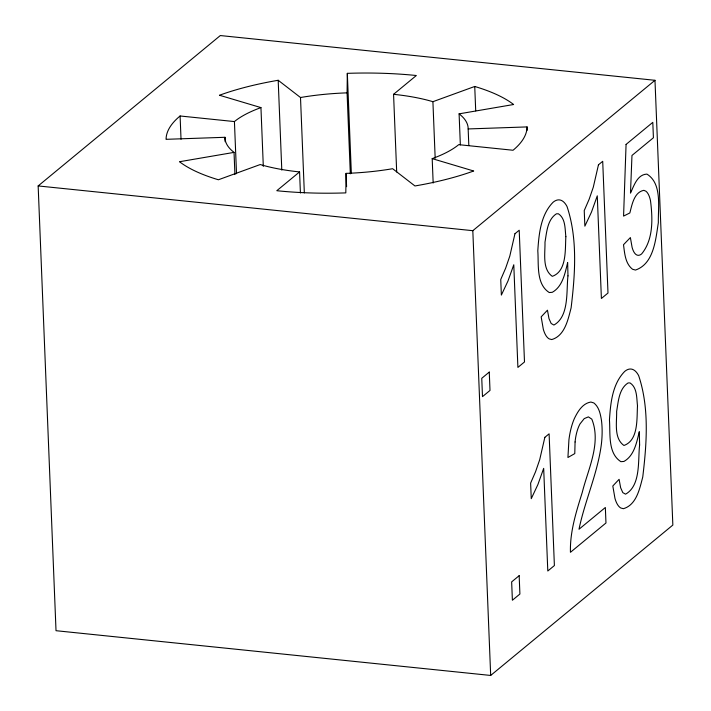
<?xml version="1.0" encoding="UTF-8"?>
<svg xmlns="http://www.w3.org/2000/svg" width="711" height="711" viewBox="0 0 711 711"><rect width="100%" height="100%" fill="white"/><g stroke="black" fill="none" stroke-linecap="round" stroke-linejoin="round"><path stroke-width="1.07" d="M433.168 183.029L432.19 158.633L473.668 170.996A180.638 59.706 -2.3 0 1 414.948 185.962L392.632 168.711A121.679 40.216 -2.3 0 1 346.061 173.377L345.813 192.885A180.638 59.706 -2.3 0 1 276.792 190.717L299.571 171.92L300.415 192.992M350.327 173.822L347.075 92.857L347.324 73.349A180.638 59.706 -2.3 0 1 416.344 75.517L393.565 94.314L396.685 171.955M575.075 441.975L574.781 453.591L567.929 457.493L568.933 439.807A36.572 13.767 -84.1 0 1 574.328 418.646C577.679 411.651 582.522 403.324 590.885 402.044L593.872 402.959C599.16 407.154 600.448 414.255 601.488 420.548A41.7 15.695 -84.1 0 1 601.364 444.313C597.596 473.508 584.94 500.571 578.994 529.26L605.345 507.503L605.968 522.985L570.444 552.305C569.84 531.775 576.221 511.84 582.247 492.456C588.05 469.127 601.453 443.157 591.819 419.143L588.388 416.877L584.238 418.601L580.025 423.889A23.934 9.012 -84.1 0 0 575.075 441.975M38.154 185.935L220.321 35.55L654.982 80.299L672.846 525.065L490.679 675.45L56.018 630.701L38.154 185.935L472.815 230.684L654.982 80.299M393.565 94.314A121.679 40.216 -2.3 0 1 432.91 101.691L474.735 86.466A180.638 59.706 -2.3 0 1 513.618 104.508L459.102 113.849L460.346 144.902M234.932 174.568L234.035 152.385L179.519 161.726A180.638 59.706 -2.3 0 0 218.401 179.767L260.226 164.543A121.679 40.216 -2.3 0 0 299.571 171.92M234.035 152.385A121.679 40.216 -2.3 0 1 224.978 137.294L166.063 139.32A180.638 59.706 -2.3 0 1 180.096 115.982L234.426 121.572A121.679 40.216 -2.3 0 1 260.946 107.601L263.31 166.383M459.102 113.849A121.679 40.216 -2.3 0 1 468.158 128.94L527.073 126.914L527.207 130.237M260.946 107.601L219.468 95.238A180.638 59.706 -2.3 0 1 278.188 80.272L300.504 97.514A121.679 40.216 -2.3 0 1 347.075 92.857M474.735 86.466L475.712 110.863M472.815 230.684L490.679 675.45M468.158 128.94L468.825 145.568M432.91 101.691L435.176 158.26M347.324 73.349L351.332 173.164M346.061 173.377L346.595 186.691M300.504 97.514L304.335 192.903M278.188 80.272L281.796 170.107M234.426 121.572L236.523 173.697M224.978 137.294L225.156 141.738M180.096 115.982L181.029 139.267M527.073 126.914A180.638 59.706 -2.3 0 1 513.04 150.252L458.711 144.662A121.679 40.216 -2.3 0 1 432.19 158.633M565.858 236.656C565.049 249.241 567.04 271.158 552.296 276.339C541.995 269.051 545.248 253.178 544.99 242.184C546.697 232.453 547.274 219.69 556.411 213.815L558.375 213.78C565.689 218.508 564.916 229.004 565.858 236.656M637.5 405.794C636.692 418.37 638.682 440.287 623.938 445.477C613.637 438.189 616.89 422.316 616.641 411.314C618.348 401.591 618.926 388.828 628.062 382.953L630.017 382.918C637.34 387.637 636.567 398.142 637.5 405.794M567.973 275.868C566.178 290.879 569.413 316.404 553.905 325.043L551.167 323.487L548.999 318.644L547.452 310.192L541.169 316.857L543.32 329.282A34.306 12.914 -84.1 0 0 549.23 338.898L551.763 339.556C564.907 335.743 568.062 319.435 571.111 307.872C575.092 274.544 577.821 238.825 567.023 206.51A44.571 16.771 -84.1 0 0 552.998 202.333C540.671 214.971 538.902 234.07 537.8 250.841C538.822 264.501 535.987 284.053 549.239 292.532L552.278 292.31C562.685 286.497 565.032 273.184 567.654 262.546L567.973 275.868M639.616 445.006C637.829 460.017 641.055 485.533 625.556 494.172L622.809 492.625L620.65 487.773L619.094 479.33L612.811 485.995L614.971 498.42A34.306 12.914 -84.1 0 0 620.872 508.027L623.405 508.694C636.549 504.872 639.713 488.564 642.753 477.01C646.734 443.682 649.463 407.954 638.665 375.648A44.571 16.771 -84.1 0 0 624.649 371.471C612.313 384.1 610.553 403.199 609.451 419.979C610.473 433.639 607.629 453.183 620.89 461.67L623.929 461.448C634.336 455.627 636.674 442.313 639.296 431.675L639.616 445.006M626.071 144.413L623.574 216.1L629.848 212.953C631.999 204.812 634.043 192.219 643.846 190.326L645.899 191.206A27.285 10.265 -84.1 0 1 650.503 200.733C652.725 218.339 653.56 239.34 641.713 253.827A25.134 9.456 -84.1 0 1 632.097 247.33L630.381 237.572L623.511 244.717C624.649 253.232 625.191 263.559 632.541 269.256L635.492 270.056C653.996 263.728 655.684 239.278 658.342 222.676C658.004 207.274 662.279 183.545 646.921 174.106C637.243 174.479 633.919 185.935 630.488 193.099L631.972 155.451L653.418 137.747L652.796 122.354L626.071 144.413M514.951 233.741L509.796 256.12L505.637 268.198L500.74 279.503L501.362 295.074L507.974 281.023L513.777 264.768L517.901 367.409L524.496 361.961L519.208 230.231L514.951 233.741M544.848 437.336L539.693 459.724L535.534 471.793L530.628 483.107L531.259 498.678L537.872 484.618L543.675 468.362L547.799 571.004L554.393 565.556L549.105 433.834L544.848 437.336M598.458 164.81L593.294 187.197L589.143 199.267L584.238 210.572L584.86 226.151L591.472 212.091L597.276 195.836L601.399 298.478L607.994 293.03L602.706 161.308L598.458 164.81M489.266 372.093L481.756 378.296L482.493 396.64L490.003 390.437L489.266 372.093M519.163 575.688L511.653 581.891L512.391 600.235L519.901 594.032L519.163 575.688"/></g></svg>
